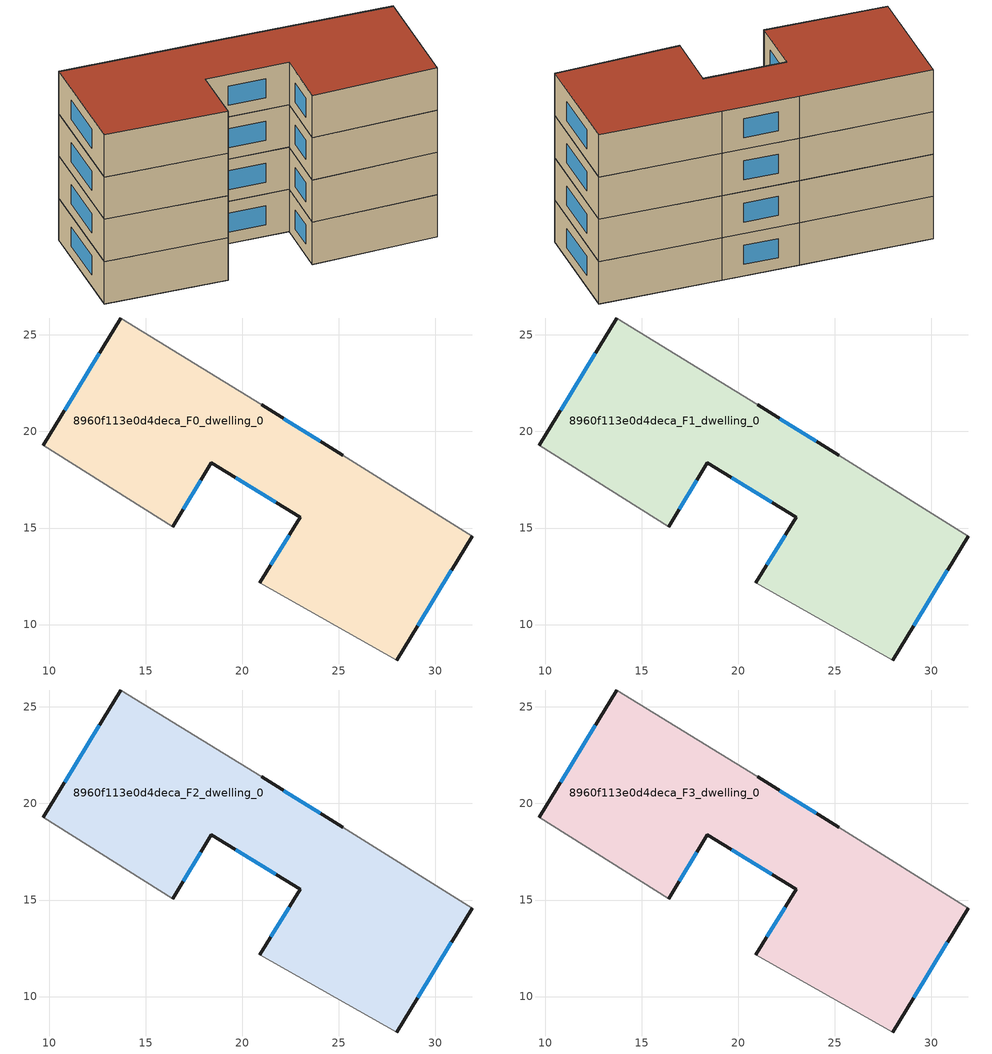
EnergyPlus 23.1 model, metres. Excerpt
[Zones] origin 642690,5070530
8960f113e0d4deca_F0_dwelling_0
 floor ground (EU_floor_Construction): 28.01,8.16 31.92,14.57 25.21,18.77 21.01,21.38 13.71,25.88 9.7,19.28 16.41,15.07 18.41,18.37 23.01,15.57 20.91,12.17 z0
 wall outside (EU_wall_Construction): 21.01,21.38 25.21,18.77 / 31.92,14.57 28.01,8.16 / 20.91,12.17 23.01,15.57 18.41,18.37 16.41,15.07 / 9.7,19.28 13.71,25.88 z0:3
 wall adiabatic (EU_wall_Construction): 13.71,25.88 21.01,21.38 / 25.21,18.77 31.92,14.57 / 28.01,8.16 20.91,12.17 / 16.41,15.07 9.7,19.28 z0:3
 window (EU_Window_Construction): 22.17,20.66 24.06,19.49 / 30.84,12.8 29.09,9.93 / 21.49,13.1 22.43,14.63 / 21.75,16.34 19.68,17.6 / 17.86,17.46 16.96,15.98 / 10.81,21.09 12.61,24.06 z0.83:2.17
8960f113e0d4deca_F1_dwelling_0
 floor to 8960f113e0d4deca_F0_dwelling_0 (EU_floor_Construction): 28.01,8.16 31.92,14.57 25.21,18.77 21.01,21.38 13.71,25.88 9.7,19.28 16.41,15.07 18.41,18.37 23.01,15.57 20.91,12.17 z3
 wall outside (EU_wall_Construction): 21.01,21.38 25.21,18.77 / 31.92,14.57 28.01,8.16 / 20.91,12.17 23.01,15.57 18.41,18.37 16.41,15.07 / 9.7,19.28 13.71,25.88 z3:6
 wall adiabatic (EU_wall_Construction): 13.71,25.88 21.01,21.38 / 25.21,18.77 31.92,14.57 / 28.01,8.16 20.91,12.17 / 16.41,15.07 9.7,19.28 z3:6
 window (EU_Window_Construction): 22.17,20.66 24.06,19.49 / 30.84,12.8 29.09,9.93 / 21.49,13.1 22.43,14.63 / 21.75,16.34 19.68,17.6 / 17.86,17.46 16.96,15.98 / 10.81,21.09 12.61,24.06 z3.83:5.17
8960f113e0d4deca_F2_dwelling_0
 floor to 8960f113e0d4deca_F1_dwelling_0 (EU_floor_Construction): 28.01,8.16 31.92,14.57 25.21,18.77 21.01,21.38 13.71,25.88 9.7,19.28 16.41,15.07 18.41,18.37 23.01,15.57 20.91,12.17 z6
 wall outside (EU_wall_Construction): 21.01,21.38 25.21,18.77 / 31.92,14.57 28.01,8.16 / 20.91,12.17 23.01,15.57 18.41,18.37 16.41,15.07 / 9.7,19.28 13.71,25.88 z6:9
 wall adiabatic (EU_wall_Construction): 13.71,25.88 21.01,21.38 / 25.21,18.77 31.92,14.57 / 28.01,8.16 20.91,12.17 / 16.41,15.07 9.7,19.28 z6:9
 window (EU_Window_Construction): 22.17,20.66 24.06,19.49 / 30.84,12.8 29.09,9.93 / 21.49,13.1 22.43,14.63 / 21.75,16.34 19.68,17.6 / 17.86,17.46 16.96,15.98 / 10.81,21.09 12.61,24.06 z6.83:8.17
8960f113e0d4deca_F3_dwelling_0
 floor to 8960f113e0d4deca_F2_dwelling_0 (EU_floor_Construction): 28.01,8.16 31.92,14.57 25.21,18.77 21.01,21.38 13.71,25.88 9.7,19.28 16.41,15.07 18.41,18.37 23.01,15.57 20.91,12.17 z9
 wall outside (EU_wall_Construction): 21.01,21.38 25.21,18.77 / 31.92,14.57 28.01,8.16 / 20.91,12.17 23.01,15.57 18.41,18.37 16.41,15.07 / 9.7,19.28 13.71,25.88 z9:12
 wall adiabatic (EU_wall_Construction): 13.71,25.88 21.01,21.38 / 25.21,18.77 31.92,14.57 / 28.01,8.16 20.91,12.17 / 16.41,15.07 9.7,19.28 z9:12
 window (EU_Window_Construction): 22.17,20.66 24.06,19.49 / 30.84,12.8 29.09,9.93 / 21.49,13.1 22.43,14.63 / 21.75,16.34 19.68,17.6 / 17.86,17.46 16.96,15.98 / 10.81,21.09 12.61,24.06 z9.83:11.17
 roof outside (EU_roof_Construction): 25.21,18.77 31.92,14.57 28.01,8.16 20.91,12.17 23.01,15.57 18.41,18.37 16.41,15.07 9.7,19.28 13.71,25.88 21.01,21.38 z12
[Building]
EU S2 Campaign: North Axis=0; Terrain=City; Solar Distribution=FullExterior
[Site:Location]
Lyon-Bron: Latitude=45.75; Longitude=5; Time Zone=1; Elevation=198
[SizingPeriod:WeatherFileDays]
AnnualSizingPeriod: Begin Month=1; Begin Day of Month=1; End Month=12; End Day of Month=31; Day of Week for Start Day=Monday; Use Weather File Daylight Saving Period=No; Use Weather File Rain and Snow Indicators=No
[MATERIAL]
EU_InternalMass_Material: Roughness=MediumRough; Thickness=0.1; Conductivity=1; Density=1800; Specific Heat=900; Thermal Absorptance=0.9; Solar Absorptance=0.7; Visible Absorptance=0.7
[MATERIAL:NOMASS] Roughness=MediumRough; Thermal Absorptance=0.9; Solar Absorptance=0.7; Visible Absorptance=0.7
Name | Thermal Resistance
EU_wall_NoMass | 0.87146
EU_roof_NoMass | 0.842276
EU_floor_NoMass | 0.496999
[WINDOWMATERIAL:SIMPLEGLAZINGSYSTEM]
EU_Window_SimpleGlazing: UFactor=2.2525; Solar Heat Gain Coefficient=0.76; Visible Transmittance=0.76
[CONSTRUCTION]
EU_wall_Construction: EU_wall_NoMass
EU_roof_Construction: EU_roof_NoMass
EU_floor_Construction: EU_floor_NoMass
EU_InternalMass_Construction: EU_InternalMass_Material
EU_Window_Construction: EU_Window_SimpleGlazing
[ZONE] Type=1; Multiplier=1; Ceiling Height=autocalculate; Floor Area=autocalculate; Part of Total Floor Area=Yes
Name | Volume
8960f113e0d4deca_F0_dwelling_0 | 434.776
8960f113e0d4deca_F1_dwelling_0; 8960f113e0d4deca_F2_dwelling_0 | 434.777
8960f113e0d4deca_F3_dwelling_0 | 1739.11
[INTERNALMASS] Construction=EU_InternalMass_Construction; Surface Area=144.925
Name | Zone or ZoneList
8960f113e0d4deca_F0_dwelling_0_EU_InternalMass | 8960f113e0d4deca_F0_dwelling_0
8960f113e0d4deca_F1_dwelling_0_EU_InternalMass | 8960f113e0d4deca_F1_dwelling_0
8960f113e0d4deca_F2_dwelling_0_EU_InternalMass | 8960f113e0d4deca_F2_dwelling_0
8960f113e0d4deca_F3_dwelling_0_EU_InternalMass | 8960f113e0d4deca_F3_dwelling_0
[OTHEREQUIPMENT] Fuel Type=Electricity; Design Level Calculation Method=Watts/Area; Power per Zone Floor Area=1; Fraction Latent=0; Fraction Radiant=0; Fraction Lost=0; Carbon Dioxide Generation Rate=0; EndUse Subcategory=EU_Step8_InternalGains
Name | Zone or ZoneList or Space or SpaceList | Schedule
EU_Step8_InternalGain_8960f113e0d4deca_F0_dwelling_0_f000 | 8960f113e0d4deca_F0_dwelling_0 | EU_Step8_GainSchedule_8960f113e0d4deca_F0_dwelling_0_f000
EU_Step8_InternalGain_8960f113e0d4deca_F1_dwelling_0_f000 | 8960f113e0d4deca_F1_dwelling_0 | EU_Step8_GainSchedule_8960f113e0d4deca_F1_dwelling_0_f000
EU_Step8_InternalGain_8960f113e0d4deca_F2_dwelling_0_f000 | 8960f113e0d4deca_F2_dwelling_0 | EU_Step8_GainSchedule_8960f113e0d4deca_F2_dwelling_0_f000
EU_Step8_InternalGain_8960f113e0d4deca_F3_dwelling_0_f000 | 8960f113e0d4deca_F3_dwelling_0 | EU_Step8_GainSchedule_8960f113e0d4deca_F3_dwelling_0_f000
[ZONEVENTILATION:DESIGNFLOWRATE] Schedule=EU_AlwaysOn; Design Flow Rate Calculation Method=AirChanges/Hour; Air Changes per Hour=0.425; Ventilation Type=Natural; Fan Pressure Rise=0; Fan Total Efficiency=1; Constant Term Coefficient=1; Temperature Term Coefficient=0; Velocity Term Coefficient=0; Velocity Squared Term Coefficient=0; Minimum Indoor Temperature=-100; Maximum Indoor Temperature=100; Delta Temperature=-100; Minimum Outdoor Temperature=-100; Maximum Outdoor Temperature=100; Maximum Wind Speed=40
Name | Zone or ZoneList or Space or SpaceList
EU_ConstantAir_8960f113e0d4deca_F0_dwelling_0 | 8960f113e0d4deca_F0_dwelling_0
EU_ConstantAir_8960f113e0d4deca_F1_dwelling_0 | 8960f113e0d4deca_F1_dwelling_0
EU_ConstantAir_8960f113e0d4deca_F2_dwelling_0 | 8960f113e0d4deca_F2_dwelling_0
EU_ConstantAir_8960f113e0d4deca_F3_dwelling_0 | 8960f113e0d4deca_F3_dwelling_0
[HVACTEMPLATE:THERMOSTAT] Constant Heating Setpoint=20; Constant Cooling Setpoint=50
EU_HeatOnly_8960f113e0d4deca_F0_dwelling_0; EU_HeatOnly_8960f113e0d4deca_F1_dwelling_0; EU_HeatOnly_8960f113e0d4deca_F2_dwelling_0; EU_HeatOnly_8960f113e0d4deca_F3_dwelling_0
[HVACTEMPLATE:ZONE:IDEALLOADSAIRSYSTEM] System Availability Schedule=EU_AlwaysOn; Maximum Heating Supply Air Temperature=50; Minimum Cooling Supply Air Temperature=13; Maximum Heating Supply Air Humidity Ratio=0.0156; Minimum Cooling Supply Air Humidity Ratio=0.0077; Heating Limit=NoLimit; Cooling Limit=NoLimit; Heating Availability Schedule=EU_AlwaysOn; Cooling Availability Schedule=EU_CoolingOff; Dehumidification Control Type=ConstantSensibleHeatRatio; Cooling Sensible Heat Ratio=0.7; Dehumidification Setpoint=60; Humidification Control Type=None; Humidification Setpoint=30; Outdoor Air Method=None; Outdoor Air Flow Rate per Person=0.00944; Outdoor Air Flow Rate per Zone Floor Area=0; Outdoor Air Flow Rate per Zone=0; Demand Controlled Ventilation Type=None; Outdoor Air Economizer Type=NoEconomizer; Heat Recovery Type=None; Sensible Heat Recovery Effectiveness=0.7; Latent Heat Recovery Effectiveness=0.65
Name | Template Thermostat
8960f113e0d4deca_F0_dwelling_0 | EU_HeatOnly_8960f113e0d4deca_F0_dwelling_0
8960f113e0d4deca_F1_dwelling_0 | EU_HeatOnly_8960f113e0d4deca_F1_dwelling_0
8960f113e0d4deca_F2_dwelling_0 | EU_HeatOnly_8960f113e0d4deca_F2_dwelling_0
8960f113e0d4deca_F3_dwelling_0 | EU_HeatOnly_8960f113e0d4deca_F3_dwelling_0
[SIZING:ZONE] Zone Cooling Design Supply Air Temperature Input Method=SupplyAirTemperature; Zone Cooling Design Supply Air Temperature=13; Zone Heating Design Supply Air Temperature Input Method=SupplyAirTemperature; Zone Heating Design Supply Air Temperature=50; Zone Cooling Design Supply Air Humidity Ratio=0.008; Zone Heating Design Supply Air Humidity Ratio=0.008; Cooling Design Air Flow Method=DesignDay; Cooling Design Air Flow Rate=0; Cooling Minimum Air Flow per Zone Floor Area=0.000762; Cooling Minimum Air Flow=0; Cooling Minimum Air Flow Fraction=0.2; Heating Design Air Flow Method=DesignDay; Heating Design Air Flow Rate=0; Heating Maximum Air Flow per Zone Floor Area=0.002032; Heating Maximum Air Flow=0.141576; Heating Maximum Air Flow Fraction=0.3; Account for Dedicated Outdoor Air System=No; Dedicated Outdoor Air System Control Strategy=NeutralSupplyAir; Dedicated Outdoor Air Low Setpoint Temperature for Design=autosize; Dedicated Outdoor Air High Setpoint Temperature for Design=autosize; Zone Load Sizing Method=Sensible Load Only No Latent Load; Zone Latent Cooling Design Supply Air Humidity Ratio Input Method=HumidityRatioDifference; Zone Cooling Design Supply Air Humidity Ratio Difference=0.005; Zone Latent Heating Design Supply Air Humidity Ratio Input Method=HumidityRatioDifference; Zone Humidification Design Supply Air Humidity Ratio Difference=0.005
8960f113e0d4deca_F0_dwelling_0; 8960f113e0d4deca_F1_dwelling_0; 8960f113e0d4deca_F2_dwelling_0; 8960f113e0d4deca_F3_dwelling_0
[SCHEDULE:CONSTANT]
Name | Hourly Value
EU_AlwaysOn | 1
EU_CoolingOff | 0
[SCHEDULE:FILE] Column Number=1; Rows to Skip at Top=0; Number of Hours of Data=8760; Column Separator=Comma; Interpolate to Timestep=No; Minutes per Item=60; Adjust Schedule for Daylight Savings=Yes
Name | File
EU_Step8_GainSchedule_8960f113e0d4deca_F0_dwelling_0_f000 | ../../schedules/8960f113e0d4deca/8960f113e0d4deca_F0_dwelling_0_f000_gain.csv
EU_Step8_GainSchedule_8960f113e0d4deca_F1_dwelling_0_f000 | ../../schedules/8960f113e0d4deca/8960f113e0d4deca_F1_dwelling_0_f000_gain.csv
EU_Step8_GainSchedule_8960f113e0d4deca_F2_dwelling_0_f000 | ../../schedules/8960f113e0d4deca/8960f113e0d4deca_F2_dwelling_0_f000_gain.csv
EU_Step8_GainSchedule_8960f113e0d4deca_F3_dwelling_0_f000 | ../../schedules/8960f113e0d4deca/8960f113e0d4deca_F3_dwelling_0_f000_gain.csv
